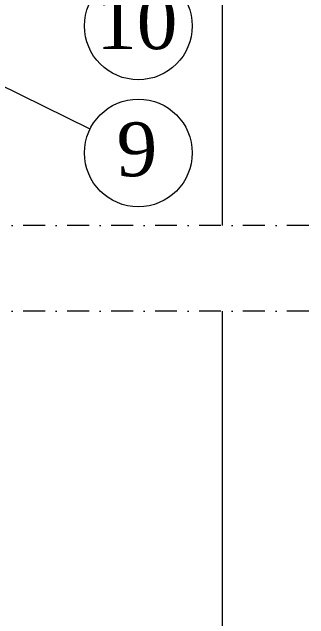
# Model space of a CAD drawing. Header units: millimetres. Extents: x 3821 to 11066, y 2454 to 5594.
# Drawn here: x 9170.2 to 9342.3, y 2755.5 to 3107.6 of the extents above; entities that cross this region are included whole.
import ezdxf

# ---------------------------------------------------------------- set-up
doc = ezdxf.new("R2010")
doc.units = ezdxf.units.MM
doc.linetypes.add('IMPORT-DASHDOT _2_', pattern=[25.4, 12.7, -6.35, 0, -6.35])
doc.layers.add('A-DETL', color=90, linetype='Continuous', lineweight=18)
doc.layers.add('G-ANNO-TEXT', color=231, linetype='Continuous', lineweight=9)
doc.styles.add('Times New Roman_3', font='times.ttf', dxfattribs={"height": 31.25})

msp = doc.modelspace()

# ---------------------------------------------------------------- linework, layer by layer
at = {"layer": 'A-DETL'}
for p, q in [((9292.32, 2983.82), (9292.32, 3163.84)), ((9215.38, 3039.7), (9126.18, 3083.67)), ((9292.32, 2747.54), (9292.32, 2934.07))]:
    msp.add_line(p, q, dxfattribs=at)
at = {"layer": 'A-DETL', "linetype": 'IMPORT-DASHDOT _2_'}
for p, q in [((9342.32, 2983.82), (8707.32, 2983.82)), ((9342.32, 2934.07), (8707.32, 2934.07))]:
    msp.add_line(p, q, dxfattribs=at)
at = {"layer": 'A-DETL'}
for centre in [(9243.41, 3099.6), (9243.41, 3025.88)]:
    msp.add_circle(centre, 31.25, dxfattribs=at)

# ---------------------------------------------------------------- texts
at = {"layer": 'G-ANNO-TEXT', "color": 1, "char_height": 31.25, "attachment_point": 1, "style": 'Times New Roman_3'}
for s, insert, width in [('10', (9218.88, 3117.38), 57.7215), ('\\fTimes New Roman|b0|i0|c238|p18|;9', (9230.78, 3043.66), 28.8607)]:
    msp.add_mtext(s, dxfattribs=dict(at, insert=insert, width=width))

doc.saveas('drawing.dxf')
